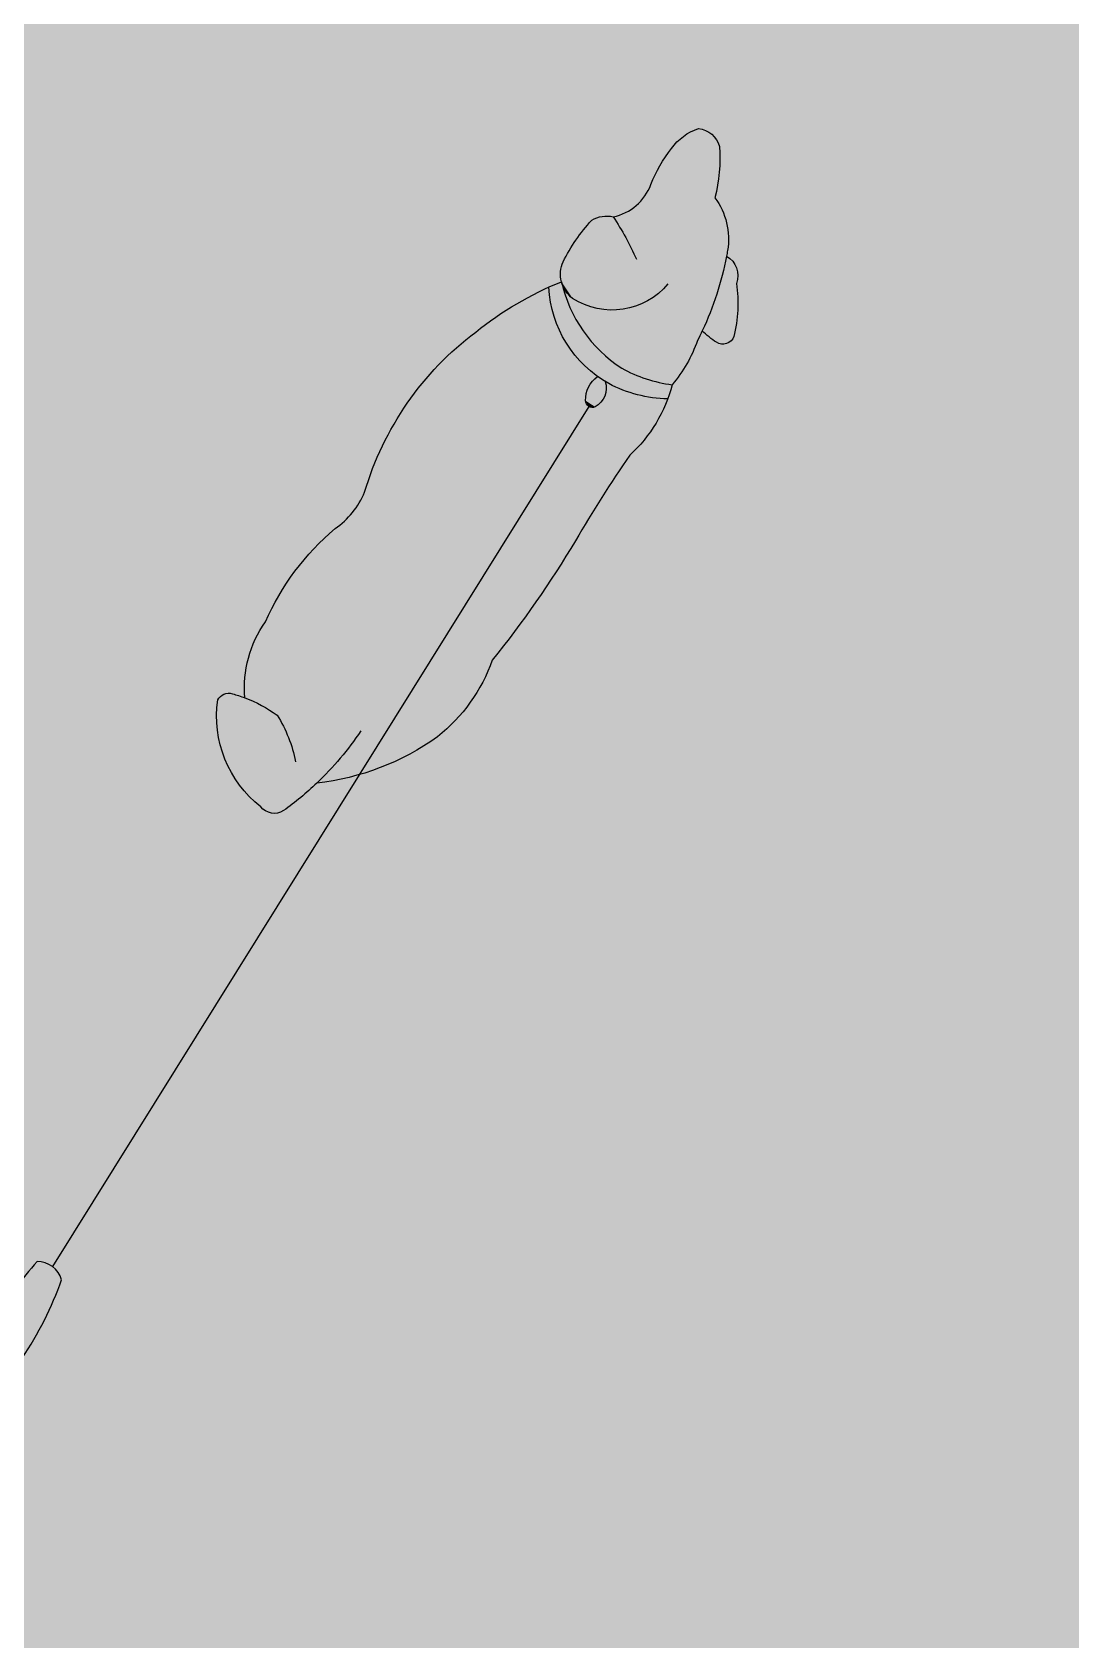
# Model space of a CAD drawing. Header units: metres. Extents: x -21.1 to 22.4, y -24.6 to 9.7.
# Drawn here: x 12.572 to 13.956, y -15.409 to -13.266 of the extents above; entities that cross this region are included whole.
import ezdxf

# ---------------------------------------------------------------- set-up
doc = ezdxf.new("R2010")
doc.units = ezdxf.units.M
doc.linetypes.add('Icons Fill', pattern=[0])
doc.linetypes.add('People Style Border  Fill', pattern=[0])
doc.layers.add('Imported blocks', color=7, linetype='Continuous', true_color=0xc57dd9)
doc.layers.add('Style example', color=7, linetype='Continuous', true_color=0x469c80)

# ---------------------------------------------------------------- blocks, each defined once
blk = doc.blocks.new('Person walking dog B')
at = {"layer": 'Imported blocks', "transparency": 33554483}
h = blk.add_hatch(color=256, dxfattribs=at)
edge = h.paths.add_edge_path(flags=0)
edge.add_arc((-0.08513163168648058, 0.1433180464868194), 0.02071632792821635, 268.62007029587545, 352.88870813557844, ccw=False)
edge.add_arc((-0.1146815827396344, 0.2581543675477526), 0.1386248751424219, 222.4733774919879, 282.0969199978373, ccw=False)
edge.add_arc((-0.2036265377076521, 0.1704748723278108), 0.01456394957439073, 121.70672050484839, 204.0125808874137, ccw=False)
edge.add_arc((-0.1166191282360425, 0.0484851735175415), 0.1643740674985273, 119.80819274528571, 125.1621639604777, ccw=False)
edge.add_arc((-0.1184532389794767, 0.3049227923620084), 0.1390436728033792, 195.3500828658212, 234.9377288071969, ccw=False)
edge.add_arc((0.02234264444015682, 0.4061382143022513), 0.3075855685418167, 180.4551377431297, 206.6621573677816, ccw=False)
edge.add_arc((-0.3871998576627082, 0.4116493391084124), 0.102276432214271, 355.5393708038505, 387.354964419763)
edge.add_arc((0.01163455604517377, 0.6661801896631228), 0.3713912495392664, 177.3405491446811, 213.9730763931875, ccw=False)
edge.add_arc((0.05449759127676668, 0.6764786779190346), 0.4139123650547054, 162.5162968858897, 179.0401329834698, ccw=False)
edge.add_arc((-0.3249435809082885, 0.8337239243582489), 0.03629695069143391, 206.3343865235968, 244.9831065247477, ccw=False)
edge.add_arc((-0.1505003549407107, 0.9075770874624953), 0.2256763471969115, 188.1319912420148, 203.4907506186472, ccw=False)
edge.add_arc((-0.3402590687873411, 0.8709627580703387), 0.03397390753554962, 127.04457238919511, 172.0625731955446, ccw=False)
edge.add_arc((-0.4147160372748181, 0.9269439453358185), 0.06122135711879649, 331.8699229779153, 390.105597821728)
edge.add_arc((-0.2124612242167442, 1.040325091224771), 0.170654370756324, 192.2748723618517, 208.976173012084, ccw=False)
edge.add_arc((-0.3154366142276913, 1.020691418989311), 0.06591460307508132, 159.0379589381336, 194.6293880242155, ccw=False)
edge.add_arc((-0.3566979019110675, 1.023093410262088), 0.02933033237384997, 65.3468672002104, 133.7733257620818, ccw=False)
edge.add_arc((-0.452881610076465, 0.8962199745033259), 0.1879522131131209, 35.9038753888031, 54.771509083678325, ccw=False)
edge.add_arc((-0.3052983652595085, 0.9230363452347359), 0.08353390279192444, 41.01154440203118, 86.80313856492103, ccw=False)
edge.add_arc((-0.5261631218101442, 0.734199841391574), 0.3741180286186605, 39.57367843959253, 40.63752955491151, ccw=False)
edge.add_arc((-0.2280765724628792, 0.9481253702981058), 0.02627544844146552, 29.101917841152726, 111.69734580835859, ccw=False)
edge.add_arc((-0.2953559203768901, 0.8147663097211422), 0.1717536091967821, 36.91940894342201, 58.305479441760895, ccw=False)
edge.add_arc((-0.1701355267253626, 0.910939131409775), 0.01397221098640976, -73.16040176148141, 30.056526915177017, ccw=False)
edge.add_arc((-0.1957345984972918, 0.9893190165469042), 0.09642372291507247, 274.8782216104227, 287.9064062081262, ccw=False)
edge.add_arc((-0.526163121848102, 0.7341998413272117), 0.3741180286846337, 23.153818157185924, 25.158203829108913, ccw=False)
edge.add_arc((-0.3263586117472517, 0.7946634238302088), 0.168208644191584, 10.14736539949331, 31.00243203404392, ccw=False)
edge.add_arc((-0.3030792897584751, 0.7220177472431335), 0.1752430522443892, 3.0508588018731757, 35.70773965083839, ccw=False)
edge.add_arc((1.249047901925825, 1.115030187975451), 1.429583363408413, 195.5684728773963, 200.4321614320579)
edge.add_arc((-1.310547766309647, 0.1872895221900944), 1.293076920464493, 11.633170830410393, 19.360822329724613, ccw=False)
edge.add_arc((-0.2222615356973377, 0.3423915418067113), 0.2071848198856313, -0.8943028108059252, 30.656185349880275, ccw=False)
edge.add_arc((-0.3217649494442576, 0.3608767988163085), 0.307431142253708, 326.78056286285056, 355.94887133725945, ccw=False)
edge.add_arc((-0.43722107724506, 0.1666024892272993), 0.3735418640367859, -3.9680339245132927, 3.9680339245776963, ccw=False)
edge.add_line((-0.06457466288426077, 0.1407534263406851), (-0.06457466288426077, 0.1407534263406851))
h = blk.add_hatch(color=256, dxfattribs=at)
edge = h.paths.add_edge_path(flags=0)
edge.add_arc((-0.5261631219189643, 0.7341998413015767), 0.3741180287598743, 25.158203828450212, 39.57367843959918, ccw=False)
edge.add_line((-0.1875348985155579, 0.8932445700976823), (-0.2377907033750671, 0.9725391953040525))
h = blk.add_hatch(color=256, dxfattribs=at)
edge = h.paths.add_edge_path(flags=0)
edge.add_arc((-0.3928157432027604, 0.5787246345429446), 0.3209631482961546, 73.91570273664809, 84.26204049506282, ccw=False)
edge.add_line((-0.3038924768968718, 0.8871237189671228), (-0.3607261780785339, 0.8980796131706739))
h = blk.add_hatch(color=256, dxfattribs=at)
edge = h.paths.add_edge_path(flags=0)
edge.add_arc((-0.3425767783206288, 0.8814745860181266), 0.08705728350774482, -72.4937170380515, 10.537053234763619, ccw=False)
edge.add_line((-0.3163890437220398, 0.7984494502558664), (-0.2569875548366399, 0.8973948697830492))
h = blk.add_hatch(color=256, dxfattribs=at)
edge = h.paths.add_edge_path(flags=0)
edge.add_arc((-0.2743166563153392, 0.9447806194413557), 0.1655483569053034, 291.1691318988069, 313.2997365382151)
edge.add_line((-0.1607811088614399, 0.8242985131417517), (-0.2145334647985292, 0.7904037154495017))
h = blk.add_hatch(color=256, dxfattribs=at)
edge = h.paths.add_edge_path(flags=0)
edge.add_arc((-0.2678167358529354, 0.9085767189358681), 0.1530996953361347, 292.1542492943431, 319.6268393270329, ccw=False)
edge.add_line((-0.2100826327766699, 0.7667800685734691), (-0.1511789844322484, 0.8094043858205113))
h = blk.add_hatch(color=256, dxfattribs=at)
edge = h.paths.add_edge_path(flags=0)
edge.add_arc((-0.2646574977669975, 0.9494420268478152), 0.1667501219592183, 243.0260023078183, 287.49326446176)
edge.add_line((-0.2145334647969576, 0.7904037154501129), (-0.3402930337899306, 0.8008322396064032))
h = blk.add_hatch(color=256, dxfattribs=at)
edge = h.paths.add_edge_path(flags=0)
edge.add_arc((-0.3249435809064619, 0.8337239243576724), 0.03629695069284426, 244.9831065218444, 283.63182652227516, ccw=False)
edge.add_line((-0.3402930337903381, 0.8008322396065923), (-0.3163890437222726, 0.7984494502558082))
h = blk.add_hatch(color=256, dxfattribs=at)
edge = h.paths.add_edge_path(flags=0)
edge.add_arc((-0.2611081540078936, 0.8974833121803537), 0.1403101625196157, 233.30932885553318, 291.32528363673015, ccw=False)
edge.add_line((-0.3449427176737809, 0.7849723898606462), (-0.2100826327772811, 0.7667800685732218))
h = blk.add_hatch(color=256, dxfattribs=at)
edge = h.paths.add_edge_path(flags=0)
edge.add_arc((-0.1917806883023967, 0.7591001194213893), 0.0335973442037559, 175.3428203658234, 232.707344922061, ccw=False)
edge.add_line((-0.2252671056917752, 0.761828010176163), (-0.2121368629403587, 0.7323717133399478))
h = blk.add_hatch(color=256, dxfattribs=at)
edge = h.paths.add_edge_path(flags=0)
edge.add_arc((-0.2243826280776083, 0.7411877844568744), 0.02572280333247991, -10.933418715971982, 68.05201851743323, ccw=False)
edge.add_line((-0.1991267385733663, 0.7363089878192841), (-0.2147683533872478, 0.7650462909788621))
h = blk.add_hatch(color=256, dxfattribs=at)
edge = h.paths.add_edge_path(flags=0)
edge.add_arc((-0.2068792656111423, 0.7384624083591138), 0.00804604843962993, 229.1986501141675, 344.47629513709614, ccw=False)
edge.add_line((-0.2121368629402423, 0.7323717133398313), (-0.1991267385733663, 0.7363089878192696))
h = blk.add_hatch(color=256, dxfattribs=at)
edge = h.paths.add_edge_path(flags=0)
edge.add_arc((-0.4372210772672532, 0.1666024892274474), 0.3735418640589461, 3.9680339244512766, 16.53436357746648, ccw=False)
edge.add_line((-0.06457466288431897, 0.1924515521151916), (-0.0791254598737869, 0.2729089001734683))
h = blk.add_hatch(color=256, dxfattribs=at)
edge = h.paths.add_edge_path(flags=0)
edge.add_arc((-0.1166191282355879, 0.04848517351654827), 0.1643740674996151, 104.41125763720339, 119.80819274525109, ccw=False)
edge.add_line((-0.1575285777687677, 0.2076870924913528), (-0.1983291546972469, 0.1911116284328891))
h = blk.add_hatch(color=256, dxfattribs=at)
edge = h.paths.add_edge_path(flags=0)
edge.add_arc((-0.1781715947486933, 0.04691122023288424), 0.1620956978161801, 61.37825244868492, 82.68346807098908, ccw=False)
edge.add_line((-0.1005236907400831, 0.1891990210226359), (-0.1575285777686513, 0.2076870924913674))
h = blk.add_hatch(color=256, dxfattribs=at)
edge = h.paths.add_edge_path(flags=0)
edge.add_arc((0.3117776423398226, -0.7496473511103373), 0.405751891403348, 180.0000000000455, 184.3221362408195)
edge.add_arc((0.1755639205917934, -0.7912746475987884), 0.2686115555988786, 177.6427117999231, 190.3134964814216)
edge.add_arc((-0.0197220229230862, -0.8393652413711058), 0.06898562626098456, 180.0000000006559, 192.3607452325728)
edge.add_arc((-0.2758799023181273, -1.319830883985883), 0.5025031474291912, 67.93475825073025, 71.60310623496518)
edge.add_arc((-0.3302349026103221, -0.9278641257887398), 0.2292279003118756, 21.72656768780931, 28.67042119266701)
edge.add_arc((-0.1380597732404406, -0.8286869591917491), 0.01402497098045479, 50.35654644322521, 119.8103215462715)
edge.add_arc((-0.1552653416294117, -0.8265958988113574), 0.01436274812951496, 44.56203608784615, 91.51683587198323)
edge.add_arc((-0.1299353251323691, -0.849041011018289), 0.04489390741238241, 124.9378914437549, 169.9006199218627)
edge.add_arc((-0.01570595386022636, -0.8361724685285098), 0.1585064095455248, 181.8062625449454, 193.870699262492)
edge.add_arc((-0.1158801859367444, -0.8723695901695373), 0.05374022095503628, 181.9214478321967, 197.5642739560851)
edge.add_arc((0.02452368139098224, -0.5783858716662267), 0.3646233162652596, 238.2927135601209, 250.2008424510786)
edge.add_arc((-0.1238976801787087, -1.035672005181783), 0.1169030405141429, 44.68381118470688, 77.69460132927662, ccw=False)
edge.add_arc((0.2966457671657104, -0.4232767224530627), 0.6284562368509197, 237.5263388714636, 245.8131042726496)
edge.add_arc((0.1355097526026198, -0.962811918225605), 0.1020919815219812, 199.305004759705, 218.6415484912962)
edge.add_arc((0.1430837519666801, -0.9327044760641576), 0.1281922971867071, 227.0685134320831, 277.5924093280033)
edge.add_arc((0.1286570254228033, -0.8562772737559188), 0.2058984865526159, 278.7618725053419, 303.5205404182056)
edge.add_arc((0.2057148659252489, -0.9481048968602008), 0.08783736458314884, 294.6586167209261, 332.0788457775457)
edge.add_arc((0.2842090049030306, -0.9305861636494934), 0.05865573983682548, 269.1387340069925, 329.9350824202309)
edge.add_arc((0.2135796458541358, -0.8137657438430616), 0.190032931575469, 309.7025617177734, 328.8593411284459)
edge.add_arc((0.3549213686153108, -0.8916374482159143), 0.02950009540300973, 316.2435925765805, 381.378807565915)
edge.add_arc((0.3003996215911096, -0.9019205679641531), 0.08464768916707284, 14.39010169342666, 57.11024205293651)
edge.add_spline(control_points=[(0.3463653782244073, -0.8308404687910806), (0.3264552483443404, -0.7284367593936185), (0.2896088544194354, -0.6396828498250398)], knot_values=[0, 0, 0, 1, 1, 1], degree=2, periodic=0)
edge.add_arc((-0.4698186103397614, -0.8957332301139203), 0.8014311395726156, 18.63217148196255, 23.37920038528504)
edge.add_arc((0.2509236045303843, -0.6454499548541631), 0.06935374480270967, 77.60193019738922, 81.83521499143718)
edge.add_arc((0.7149183070868087, -0.5316401890069945), 0.4563847688585975, 181.1421679476056, 185.6786769839112, ccw=False)
edge.add_arc((0.236507492506912, -0.5399825222671691), 0.02212960346948993, 358.0450875471249, 438.3079876551009)
edge.add_arc((-0.1638252107317183, -0.6388350724546057), 0.4223775853317223, 16.57942330711676, 30.87172522605788)
edge.add_arc((0.1868915566100102, -0.4504184317551592), 0.0306801279023891, 67.34459610358041, 140.3367948753843)
edge.add_arc((0.5051426781424142, -0.3810936685465442), 0.345468826050929, 188.2785271716617, 202.1259807565428)
edge.add_arc((0.1948099365218696, -0.514736202211514), 0.01031552454179863, 160.0264067634865, 177.9922985145963)
edge.add_arc((0.3684737135149443, -0.4646445536855229), 0.1905758424988478, 195.1262804361273, 209.1048615560025)
edge.add_arc((0.2684795188336239, -0.5567153714977612), 0.06652077385323964, 180.5401306782304, 209.1930096415883)
edge.add_arc((0.2509236045282163, -0.6454499548485475), 0.06935374479627988, 125.7455156121717, 129.9259981000829)
edge.add_arc((0.1406729173133386, -0.6553317725774157), 0.09109991374967082, 1.336756242446313, 43.81151991466061, ccw=False)
edge.add_arc((-0.1847833196153268, -0.8077226790379219), 0.4442675002574294, 5.752500681552078, 20.352799908067823, ccw=False)
edge.add_arc((0.1933265310983606, -0.8708484681288958), 0.1252018228206716, 59.30027744655123, 83.6792524842456)
edge.add_arc((-0.1272247658901227, -1.009218867219399), 0.4252643702177648, 38.16984639666345, 56.33830278726165)
edge.add_arc((0.08729814903121835, -0.70516793310913), 0.05422176239918919, 66.98857865507178, 127.1271146482759)
edge.add_arc((0.2716349166923113, -0.8252217425571782), 0.2716225025732172, 143.0479947334985, 153.9713609585716)
edge.add_arc((-0.2724297732025696, -0.8254886852133705), 0.3229020328366997, 21.71307176972323, 32.93013087823511)
edge.add_arc((-0.03622400557503991, -0.6869648923864664), 0.05081362062125382, 46.74954845439145, 74.19032590127082)
edge.add_arc((-0.8622208016361853, -1.035517575977912), 0.9291361910681345, 25.32527161053202, 29.61661289031746)
edge.add_arc((-0.07813611787753971, -0.6161210540218891), 0.04628250147505256, 59.25360551899738, 65.12017199191502)
edge.add_arc((-0.1245137307641141, -0.5604595280501862), 0.06725426162475236, 348.2685978285614, 386.6483421882525)
edge.add_arc((-0.1196752976632608, -0.5650335829643348), 0.06528197910745331, 32.14947304147265, 78.6767478826597)
edge.add_arc((-0.1097927428837691, -0.5472574625399172), 0.04632822287897073, 86.3675296199394, 121.3634037540604)
edge.add_arc((-0.1048850122281586, -0.5649790945295993), 0.06421226599687817, 116.8680477460716, 185.2603212391783)
edge.add_arc((-0.8288924550546628, -0.8233744579493271), 0.706715687030837, 14.72082340950459, 20.934368226802178, ccw=False)
edge.add_arc((0.1062652357822449, -0.6219599212768774), 0.2525848512838597, 184.9583698250402, 204.6558614883556)
edge.add_arc((-0.06887140177013526, -0.6862561222904247), 0.06818064852709048, 217.0439357311842, 248.3964962437512)
at = {"layer": 'Imported blocks', "linetype": 'People Style Border  Fill'}
blk.add_lwpolyline([(-0.06457466288426077, 0.1407534263406851, -0.3852095134660638), (-0.08563052205703571, 0.1226077265658823, -0.2661894259087451), (-0.2169300666540512, 0.1645482590640895, -0.3754065663400616), (-0.2112809337055078, 0.1828651446861331, -0.0233653570752471), (-0.1983291546972469, 0.1911116284328891, -0.1744723927283832), (-0.2525367228162649, 0.2681156964585971, -0.1148507221929478), (-0.2852332195804338, 0.4036948872304492, 0.1397204099344951), (-0.2963602996309346, 0.4586455440942664, -0.1612148398871132), (-0.3593566913022078, 0.6834125611183699, -0.0722240256237368), (-0.3402930337899016, 0.8008322396076691, -0.1702538369653958), (-0.3574736469860363, 0.8176222651122662, -0.06711573330203299), (-0.3739074882914137, 0.8756542672211363, -0.1989940196459858), (-0.3607261780776899, 0.8980796131706448, 0.259714979635244), (-0.361753293159476, 0.957652287903271, -0.07300244367244121), (-0.3792142495464359, 1.004043652421547, -0.1565575064867517), (-0.376988833536423, 1.044272326450969, -0.3077665476177542), (-0.3444635226193641, 1.049750273552942, -0.0825120753614617), (-0.3006399458043743, 1.006440254278801, -0.2025054920732981), (-0.2422655720004696, 0.9778522178412532, -0.004641959519221354), (-0.2377907033750671, 0.9725391953040525, -0.3768487900381545), (-0.205118243215984, 0.9609048189947934, -0.09358612966041607), (-0.1580421353092825, 0.9179371714143927, -0.4835100184634141), (-0.1660878701154143, 0.8975660556298098, -0.05690749103315735), (-0.1875348985146265, 0.8932445700952231, -0.008746005355070415), (-0.1821793397281144, 0.8813034001737106, -0.09124939810421796), (-0.1607811088605667, 0.8242985131430615, -0.1434648160069123), (-0.1280846120963106, 0.7313445982575358, 0.02122503121233013), (-0.09059491161842016, 0.6159653374265763, -0.03373102465240051), (-0.0440323612523498, 0.4480320215845859, -0.1385412775619212), (-0.01510195312075666, 0.3391578229354782, -0.1279624073436363), (-0.06457466288428987, 0.192451552114333, -0.03464147539590741), (-0.06457466288426077, 0.1407534263406851)], format="xyb", close=True, dxfattribs=at)
at = {"layer": 'Imported blocks', "linetype": 'Icons Fill'}
for points in [[(-0.2377907033750671, 0.9725391953040525, -0.06298245553476062), (-0.1875348985155579, 0.8932445700976823)], [(-0.3607261780785339, 0.8980796131706739, -0.04517510825324651), (-0.3038924768968718, 0.8871237189671228)], [(-0.2569875548366399, 0.8973948697830492, -0.3790196488588053), (-0.3163890437220398, 0.7984494502558664)], [(-0.2145334647985292, 0.7904037154495017, 0.09686423366355862), (-0.1607811088614399, 0.8242985131417517)], [(-0.1511789844322484, 0.8094043858205113, -0.1204492626223922), (-0.2100826327766699, 0.7667800685734691)], [(-0.3402930337899306, 0.8008322396064032, 0.1964970007039727), (-0.2145334647969576, 0.7904037154501129)], [(-0.3163890437222726, 0.7984494502558082, -0.1702538369621626), (-0.3402930337903381, 0.8008322396065923)], [(-0.2100826327772811, 0.7667800685732218, -0.2586918576808281), (-0.3449427176737809, 0.7849723898606462)], [(-0.2121368629403587, 0.7323717133399478, -0.2556614595762361), (-0.2252671056917752, 0.761828010176163)], [(-0.2147683533872478, 0.7650462909788621, -0.3589649551193869), (-0.1991267385733663, 0.7363089878192841)], [(-0.1991267385733663, 0.7363089878192696, -0.5501959173803906), (-0.2121368629402423, 0.7323717133398313)], [(-0.0791254598737869, 0.2729089001734683, -0.05488597154201074), (-0.06457466288431897, 0.1924515521151916)], [(-0.1983291546972469, 0.1911116284328891, -0.06728305855803043), (-0.1575285777687677, 0.2076870924913528)], [(-0.1575285777686513, 0.2076870924913674, -0.09323025552946868), (-0.1005236907400831, 0.1891990210226359)]]:
    blk.add_lwpolyline(points, format="xyb", dxfattribs=at)
blk.add_lwpolyline([(-0.2045486645847268, 0.7307612919239472), (-0.04007518847711617, 0.2377314140319358)], dxfattribs=at)
at = {"layer": 'Imported blocks', "linetype": 'People Style Border  Fill'}
blk.add_lwpolyline([(-0.04007518847711617, 0.2377314140319358), (0.1795521593048179, -0.4206291132778424)], dxfattribs=at)
blk.add_lwpolyline([(0.2409920738905494, -0.5183120843498036, 0.06244289956916986), (0.19870916969885, -0.4221056383749674, 0.3297128070090256), (0.163273699383135, -0.4308361165672686, 0.06049454799255586), (0.1851148892038036, -0.5112125529564219, 0.0785519614483204)], format="xyb", dxfattribs=at)

msp = doc.modelspace()

# ---------------------------------------------------------------- hatches: boundary and pattern name
at = {"layer": 'Style example', "transparency": 33554483}
for points in [[(-7.47467138671875, -24.27756016670901), (22.35560986328123, -24.27756016670901), (22.35560986328123, 4.321435166709001), (-7.47467138671875, 4.321435166709001), (-7.47467138671875, -24.27756016670901)], [(-7.813482153527514, -24.63357624367482), (22.01679909647248, -24.63357624367482), (22.01679909647248, 3.965419089743186), (-7.813482153527514, 3.965419089743186), (-7.813482153527514, -24.63357624367482)]]:
    msp.add_hatch(color=256, dxfattribs=at).paths.add_polyline_path(points, flags=0)

# ---------------------------------------------------------------- block references
at = {"layer": 'Style example', "xscale": 1.113200936868204, "yscale": 1.113200936868204, "rotation": 309.6231811919354}
msp.add_blockref('Person walking dog B', (12.8322352973486, -14.45914298192333), dxfattribs=at)

doc.saveas('drawing.dxf')
